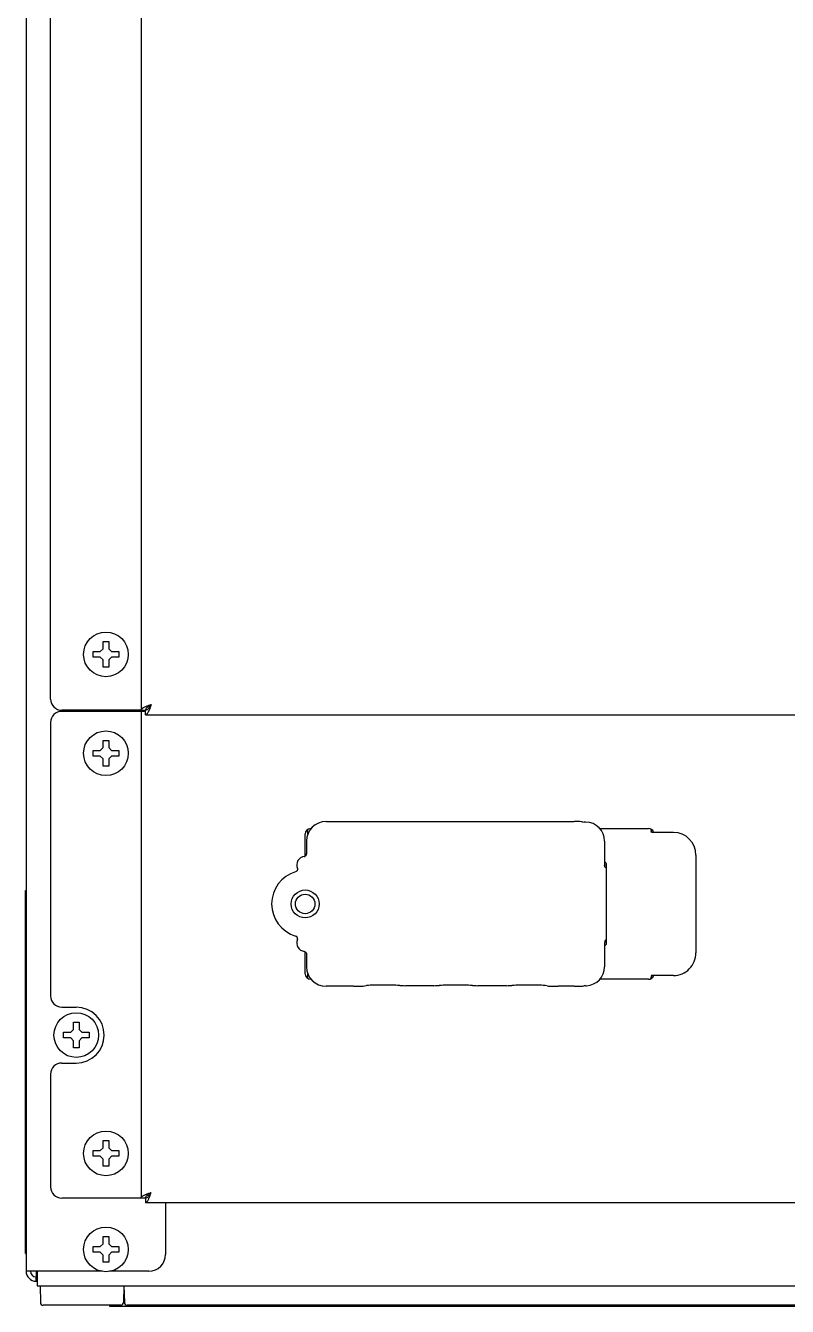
# Model space of a CAD drawing. Header units: millimetres. Extents: x -3169 to 1166, y -4146 to -91.
# Drawn here: x -3167.7 to -3031.2, y -2391.8 to -2162.3 of the extents above; entities that cross this region are included whole.
import ezdxf

# ---------------------------------------------------------------- set-up
doc = ezdxf.new("R2010")
doc.units = ezdxf.units.MM
doc.header["$LTSCALE"] = 23.1
doc.layers.get('0').update_dxf_attribs({"linetype": 'CONTINUOUS'})

msp = doc.modelspace()

# ---------------------------------------------------------------- linework, layer by layer
for p, q in [((-3167.62, -1479.56), (-3167.62, -2385.46)), ((-3147.02, -1491.96), (-3147.02, -2284.96)), ((-3163.22, -2282.96), (-3163.22, -2126.16)), ((-3153.82, -2272.66), (-3152.82, -2272.66)), ((-3153.82, -2273.96), (-3153.82, -2272.66)), ((-3152.82, -2272.66), (-3152.82, -2273.96)), ((-3155.62, -2274.46), (-3154.32, -2274.46)), ((-3155.62, -2275.46), (-3155.62, -2274.46)), ((-3154.32, -2275.46), (-3155.62, -2275.46)), ((-3154.32, -2274.46), (-3153.82, -2273.96)), ((-3153.82, -2275.96), (-3154.32, -2275.46)), ((-3153.82, -2277.26), (-3153.82, -2275.96)), ((-3152.82, -2273.96), (-3152.32, -2274.46)), ((-3152.32, -2275.46), (-3152.82, -2275.96)), ((-3152.82, -2275.96), (-3152.82, -2277.26)), ((-3152.32, -2274.46), (-3151.02, -2274.46)), ((-3151.02, -2275.46), (-3152.32, -2275.46)), ((-3151.02, -2274.46), (-3151.02, -2275.46)), ((-3152.82, -2277.26), (-3153.82, -2277.26)), ((-3147.02, -2284.96), (-3161.22, -2284.96)), ((-3146.22, -2285.16), (-3161.22, -2285.16)), ((-3147.02, -2284.96), (-3146.22, -2284.96)), ((-3147.02, -2285.16), (-3147.02, -2372.36)), ((-3146.22, -2285.76), (-3146.22, -2284.96)), ((-3163.22, -2287.16), (-3163.22, -2336.16)), ((-3146.22, -2285.76), (-3027.72, -2285.76)), ((-3155.62, -2292.16), (-3154.32, -2292.16)), ((-3155.62, -2293.16), (-3155.62, -2292.16)), ((-3154.32, -2292.16), (-3153.82, -2291.66)), ((-3153.82, -2290.36), (-3152.82, -2290.36)), ((-3153.82, -2291.66), (-3153.82, -2290.36)), ((-3152.82, -2290.36), (-3152.82, -2291.66)), ((-3152.82, -2291.66), (-3152.32, -2292.16)), ((-3152.32, -2292.16), (-3151.02, -2292.16)), ((-3151.02, -2292.16), (-3151.02, -2293.16)), ((-3154.32, -2293.16), (-3155.62, -2293.16)), ((-3153.82, -2293.66), (-3154.32, -2293.16)), ((-3153.82, -2294.96), (-3153.82, -2293.66)), ((-3152.32, -2293.16), (-3152.82, -2293.66)), ((-3152.82, -2293.66), (-3152.82, -2294.96)), ((-3151.02, -2293.16), (-3152.32, -2293.16)), ((-3152.82, -2294.96), (-3153.82, -2294.96)), ((-3113.87, -2304.91), (-3069.4, -2304.91)), ((-3067.93, -2304.95), (-3067.62, -2305.02)), ((-3067.37, -2305.02), (-3067.62, -2305.02)), ((-3117.62, -2311.11), (-3117.62, -2307.16)), ((-3117.12, -2307.14), (-3117.12, -2306.32)), ((-3116.62, -2306.16), (-3116.54, -2306.16)), ((-3064.83, -2306.16), (-3056.12, -2306.16)), ((-3055.62, -2306.45), (-3055.62, -2306.32)), ((-3055.58, -2306.84), (-3055.61, -2306.7)), ((-3051.62, -2306.84), (-3055.58, -2306.84)), ((-3117.37, -2308.38), (-3117.37, -2308.41)), ((-3117.37, -2308.41), (-3117.37, -2310.68)), ((-3063.97, -2308.41), (-3063.97, -2312.24)), ((-3063.88, -2313.11), (-3063.96, -2312.73)), ((-3063.62, -2326.66), (-3063.62, -2312.66)), ((-3047.62, -2310.9), (-3047.62, -2328.42)), ((-3167.7, -2317.26), (-3167.65, -2317.26)), ((-3167.7, -2382.26), (-3167.7, -2317.26)), ((-3167.65, -2317.26), (-3167.65, -2382.26)), ((-3167.65, -2319.76), (-3167.62, -2319.76)), ((-3063.88, -2326.22), (-3063.96, -2326.59)), ((-3117.62, -2332.16), (-3117.62, -2328.22)), ((-3117.37, -2328.65), (-3117.37, -2330.91)), ((-3063.97, -2327.08), (-3063.97, -2330.91)), ((-3117.37, -2330.94), (-3117.37, -2330.91)), ((-3117.12, -2333.01), (-3117.12, -2332.19)), ((-3116.54, -2333.16), (-3116.62, -2333.16)), ((-3056.12, -2333.16), (-3064.83, -2333.16)), ((-3055.62, -2333.01), (-3055.62, -2332.87)), ((-3055.58, -2332.49), (-3055.61, -2332.63)), ((-3051.62, -2332.49), (-3055.58, -2332.49)), ((-3108.94, -2334.41), (-3113.87, -2334.41)), ((-3106.97, -2334.35), (-3106.64, -2334.29)), ((-3094.57, -2334.31), (-3099.67, -2334.31)), ((-3081.57, -2334.31), (-3086.67, -2334.31)), ((-3074.26, -2334.35), (-3074.59, -2334.29)), ((-3069.4, -2334.41), (-3072.29, -2334.41)), ((-3067.93, -2334.37), (-3067.69, -2334.32)), ((-3161.22, -2338.16), (-3158.62, -2338.16)), ((-3160.92, -2342.66), (-3159.62, -2342.66)), ((-3160.92, -2343.66), (-3160.92, -2342.66)), ((-3159.62, -2342.66), (-3159.12, -2342.16)), ((-3159.12, -2340.86), (-3158.12, -2340.86)), ((-3159.12, -2342.16), (-3159.12, -2340.86)), ((-3158.12, -2340.86), (-3158.12, -2342.16)), ((-3158.12, -2342.16), (-3157.62, -2342.66)), ((-3157.62, -2342.66), (-3156.32, -2342.66)), ((-3156.32, -2342.66), (-3156.32, -2343.66)), ((-3159.62, -2343.66), (-3160.92, -2343.66)), ((-3159.12, -2344.16), (-3159.62, -2343.66)), ((-3159.12, -2345.46), (-3159.12, -2344.16)), ((-3157.62, -2343.66), (-3158.12, -2344.16)), ((-3158.12, -2344.16), (-3158.12, -2345.46)), ((-3156.32, -2343.66), (-3157.62, -2343.66)), ((-3158.12, -2345.46), (-3159.12, -2345.46)), ((-3161.22, -2348.16), (-3158.62, -2348.16)), ((-3163.22, -2350.16), (-3163.22, -2370.36)), ((-3154.32, -2363.86), (-3153.82, -2363.36)), ((-3153.82, -2362.06), (-3152.82, -2362.06)), ((-3153.82, -2363.36), (-3153.82, -2362.06)), ((-3152.82, -2362.06), (-3152.82, -2363.36)), ((-3152.82, -2363.36), (-3152.32, -2363.86)), ((-3155.62, -2363.86), (-3154.32, -2363.86)), ((-3155.62, -2364.86), (-3155.62, -2363.86)), ((-3154.32, -2364.86), (-3155.62, -2364.86)), ((-3153.82, -2365.36), (-3154.32, -2364.86)), ((-3153.82, -2366.66), (-3153.82, -2365.36)), ((-3152.32, -2364.86), (-3152.82, -2365.36)), ((-3152.82, -2365.36), (-3152.82, -2366.66)), ((-3152.32, -2363.86), (-3151.02, -2363.86)), ((-3151.02, -2364.86), (-3152.32, -2364.86)), ((-3151.02, -2363.86), (-3151.02, -2364.86)), ((-3152.82, -2366.66), (-3153.82, -2366.66)), ((-3147.02, -2372.36), (-3161.22, -2372.36)), ((-3146.22, -2372.36), (-3147.02, -2372.36)), ((-3146.22, -2372.36), (-3146.22, -2373.16)), ((-3146.22, -2373.16), (-2824.49, -2373.16)), ((-3142.62, -2373.16), (-3142.62, -2382.46)), ((-3153.82, -2379.26), (-3152.82, -2379.26)), ((-3153.82, -2380.56), (-3153.82, -2379.26)), ((-3152.82, -2379.26), (-3152.82, -2380.56)), ((-3167.65, -2379.76), (-3167.62, -2379.76)), ((-3155.62, -2381.06), (-3154.32, -2381.06)), ((-3155.62, -2382.06), (-3155.62, -2381.06)), ((-3154.32, -2381.06), (-3153.82, -2380.56)), ((-3152.82, -2380.56), (-3152.32, -2381.06)), ((-3152.32, -2381.06), (-3151.02, -2381.06)), ((-3151.02, -2381.06), (-3151.02, -2382.06)), ((-3167.7, -2382.26), (-3167.65, -2382.26)), ((-3154.32, -2382.06), (-3155.62, -2382.06)), ((-3153.82, -2382.56), (-3154.32, -2382.06)), ((-3153.82, -2383.86), (-3153.82, -2382.56)), ((-3152.82, -2383.86), (-3153.82, -2383.86)), ((-3152.32, -2382.06), (-3152.82, -2382.56)), ((-3152.82, -2382.56), (-3152.82, -2383.86)), ((-3151.02, -2382.06), (-3152.32, -2382.06)), ((-3153.95, -2385.46), (-3167.62, -2385.46)), ((-3165.82, -2385.46), (-3165.82, -2386.46)), ((-3165.62, -2385.46), (-3165.62, -2388.06)), ((-3145.62, -2385.46), (-3152.68, -2385.46)), ((-3165.82, -2386.46), (-3165.62, -2386.46)), ((-3165.82, -2387.26), (-3165.82, -2386.46)), ((-3165.82, -2387.26), (-3165.62, -2387.26)), ((-3165.62, -2388.06), (-2634.62, -2388.06)), ((-3165.12, -2388.06), (-3165.06, -2391.07)), ((-3150.12, -2388.06), (-3150.17, -2391.07)), ((-3150.12, -2388.06), (-3150.01, -2391.08)), ((-3150.67, -2391.56), (-3164.56, -2391.56)), ((-3152.62, -2391.76), (-3152.62, -2391.56)), ((-2647.62, -2391.76), (-3152.62, -2391.76)), ((-2650.72, -2391.56), (-3149.51, -2391.56))]:
    msp.add_line(p, q)
for centre, radius in [((-3153.32, -2274.96), 4), ((-3153.32, -2292.66), 4), ((-3117.62, -2319.66), 2.5), ((-3117.62, -2319.66), 1.75), ((-3158.62, -2343.16), 4), ((-3153.32, -2364.36), 4), ((-3153.32, -2381.56), 4)]:
    msp.add_circle(centre, radius)
for centre, radius, start, end in [((-3161.22, -2282.96), 2, 180, 270), ((-3161.22, -2287.16), 2, 90, 180), ((-3113.87, -2308.41), 3.5, 90, 179.5041), ((-3067.37, -2308.41), 3.4, 0, 90), ((-3116.62, -2307.16), 1, 90, 180), ((-3056.12, -2307.16), 1, 22.5, 90), ((-3117.62, -2312.66), 1.5, 95.1769, 204.5849), ((-3117.87, -2310.68), 0.497, 277.1996, 283.1339), ((-3064.12, -2312.66), 0.5, 0, 73.0624), ((-3117.62, -2319.66), 6, 106.5057, 253.4943), ((-3119.46, -2313.43), 0.498, 16.6017, 22.5593), ((-3117.62, -2326.66), 1.5, 155.4151, 264.8231), ((-3119.46, -2325.89), 0.498, 337.4407, 343.3983), ((-3117.87, -2328.64), 0.497, 76.8661, 82.8004), ((-3064.12, -2326.66), 0.5, 287.9548, 0), ((-3113.87, -2330.91), 3.5, 180.4959, 270), ((-3067.37, -2330.91), 3.4, 272.8624, 0), ((-3116.62, -2332.16), 1, 180, 270), ((-3056.12, -2332.16), 1, 270, 340.8832), ((-3067.42, -2329.75), 4.56, 270.7143, 272.8467), ((-3161.22, -2336.16), 2, 180, 270), ((-3158.62, -2343.16), 5, 270, 90), ((-3161.22, -2350.16), 2, 90, 180), ((-3161.22, -2370.36), 2, 180, 270), ((-3145.62, -2382.46), 3, 270, 0), ((-3165.82, -2385.46), 1.8, 180, 270), ((-3165.82, -2385.46), 1, 180, 270), ((-3164.56, -2391.06), 0.5, 181, 270), ((-3150.67, -2391.06), 0.5, 270, 359), ((-3149.51, -2391.06), 0.5, 182, 270)]:
    msp.add_arc(centre, radius, start, end)
for centre, major_axis, ratio, start_param, end_param in [((-3069.4, -2304.96), (1.5, 0), 0.034921, 0.174533, 1.570796), ((-3055.61, -2306.45), (0, 0.25), 0.034921, -4.712389, -3.316126), ((-3051.62, -2310.9), (0, 4.06), 0.984808, -1.570796, 0), ((-3063.95, -2312.24), (0, 0.5), 0.034921, -4.712389, -3.316126), ((-3063.38, -2313.1), (0.5, 0), 0.176327, -3.106686, -2.061278), ((-3063.95, -2327.08), (0, 0.5), 0.034921, 0.174533, 1.570796), ((-3063.38, -2326.22), (0.5, 0), 0.176327, 2.061278, 3.106686), ((-3051.62, -2328.42), (0, 4.06), 0.984808, -3.141593, -1.570796), ((-3055.61, -2332.87), (0, 0.25), 0.034921, 0.174533, 1.570796), ((-3108.94, -2334.34), (2, 0), 0.034921, -1.570796, -0.174533), ((-3103.62, -2334.31), (3.07, 0), 0.034921, 6.531187, 9.250245), ((-3099.67, -2334.27), (1, 0), 0.034921, -2.893591, -1.570796), ((-3094.57, -2334.27), (1, 0), 0.034921, -1.570796, -0.248002), ((-3090.62, -2334.31), (3.07, 0), 0.034921, 6.531187, 9.176776), ((-3086.67, -2334.27), (1, 0), 0.034921, -2.893591, -1.570796), ((-3081.57, -2334.27), (1, 0), 0.034921, -1.570796, -0.248002), ((-3077.62, -2334.31), (3.07, 0), 0.034921, 6.457718, 9.176776), ((-3072.29, -2334.34), (2, 0), 0.034921, -2.96706, -1.570796), ((-3069.4, -2334.36), (1.5, 0), 0.034921, -1.570796, -0.174533), ((-3067.2, -2334.32), (0.5, 0), 0.034921, 1.916756, 2.96706)]:
    msp.add_ellipse(centre, major_axis=major_axis, ratio=ratio, start_param=start_param, end_param=end_param)
for points, knots in [([(-3146.22, -2284.34), (-3146.33, -2284.38), (-3146.49, -2284.46), (-3146.68, -2284.57), (-3146.8, -2284.64), (-3146.89, -2284.72), (-3146.96, -2284.8), (-3147.01, -2284.88), (-3147.02, -2284.94), (-3147.02, -2284.96)], [0, 0, 0, 0, 0.34806, 0.498095, 0.630357, 0.744498, 0.841662, 0.924914, 1, 1, 1, 1]), ([(-3145.62, -2284.1), (-3145.67, -2284.12), (-3145.87, -2284.2), (-3146.07, -2284.27), (-3146.22, -2284.34)], [0, 0, 0, 0, 0.262152, 1, 1, 1, 1]), ([(-3145.76, -2284.32), (-3145.82, -2284.37), (-3145.94, -2284.47), (-3146.09, -2284.63), (-3146.19, -2284.79), (-3146.22, -2284.91), (-3146.22, -2284.96)], [0, 0, 0, 0, 0.306713, 0.573325, 0.799785, 1, 1, 1, 1]), ([(-3145.67, -2284.62), (-3145.71, -2284.67), (-3145.8, -2284.76), (-3145.93, -2284.87), (-3146.07, -2284.94), (-3146.17, -2284.96), (-3146.22, -2284.96)], [0, 0, 0, 0, 0.300126, 0.56302, 0.791902, 1, 1, 1, 1]), ([(-3145.59, -2284.96), (-3145.64, -2285.08), (-3145.71, -2285.24), (-3145.82, -2285.43), (-3145.9, -2285.55), (-3145.98, -2285.64), (-3146.05, -2285.71), (-3146.13, -2285.75), (-3146.19, -2285.76), (-3146.22, -2285.76)], [0, 0, 0, 0, 0.34806, 0.498095, 0.630357, 0.744498, 0.841662, 0.924914, 1, 1, 1, 1]), ([(-3145.22, -2283.96), (-3145.31, -2284.02), (-3145.49, -2284.14), (-3145.67, -2284.26), (-3145.76, -2284.32)], [0, 0, 0, 0, 0.514552, 1, 1, 1, 1]), ([(-3145.22, -2283.96), (-3145.29, -2284.08), (-3145.43, -2284.3), (-3145.59, -2284.52), (-3145.67, -2284.62)], [0, 0, 0, 0, 0.523012, 1, 1, 1, 1]), ([(-3145.22, -2283.96), (-3145.25, -2283.97), (-3145.38, -2284.02), (-3145.52, -2284.07), (-3145.62, -2284.1)], [0, 0, 0, 0, 0.251697, 1, 1, 1, 1]), ([(-3145.43, -2284.56), (-3145.44, -2284.59), (-3145.5, -2284.73), (-3145.55, -2284.86), (-3145.59, -2284.96)], [0, 0, 0, 0, 0.260362, 1, 1, 1, 1]), ([(-3145.22, -2283.96), (-3145.23, -2284.01), (-3145.3, -2284.21), (-3145.38, -2284.41), (-3145.43, -2284.56)], [0, 0, 0, 0, 0.253867, 1, 1, 1, 1]), ([(-3117.75, -2311.16), (-3117.7, -2311.15), (-3117.59, -2311.11), (-3117.47, -2310.99), (-3117.39, -2310.85), (-3117.37, -2310.73), (-3117.37, -2310.68)], [0, 0, 0, 0, 0.250215, 0.500084, 0.75008, 1, 1, 1, 1]), ([(-3118.98, -2313.29), (-3118.97, -2313.35), (-3118.95, -2313.48), (-3119.01, -2313.67), (-3119.14, -2313.83), (-3119.26, -2313.89), (-3119.32, -2313.91)], [0, 0, 0, 0, 0.25015, 0.500076, 0.750004, 1, 1, 1, 1]), ([(-3118.98, -2326.04), (-3118.97, -2325.97), (-3118.95, -2325.84), (-3119.01, -2325.65), (-3119.14, -2325.5), (-3119.26, -2325.43), (-3119.32, -2325.41)], [0, 0, 0, 0, 0.25015, 0.500076, 0.750004, 1, 1, 1, 1]), ([(-3117.75, -2328.16), (-3117.7, -2328.17), (-3117.59, -2328.22), (-3117.47, -2328.33), (-3117.39, -2328.48), (-3117.37, -2328.59), (-3117.37, -2328.65)], [0, 0, 0, 0, 0.250215, 0.500084, 0.75008, 1, 1, 1, 1]), ([(-3147.02, -2372.36), (-3147.02, -2372.26), (-3146.89, -2372.1), (-3146.68, -2371.96), (-3146.53, -2371.88), (-3146.45, -2371.84)], [0, 0, 0, 0, 0.376671, 0.655834, 1, 1, 1, 1]), ([(-3146.24, -2371.74), (-3146.21, -2371.73), (-3146.1, -2371.69), (-3145.99, -2371.64), (-3145.91, -2371.61)], [0, 0, 0, 0, 0.240441, 1, 1, 1, 1]), ([(-3146.22, -2372.36), (-3146.22, -2372.17), (-3145.97, -2371.88), (-3145.59, -2371.6), (-3145.34, -2371.44), (-3145.22, -2371.36)], [0, 0, 0, 0, 0.400766, 0.683902, 1, 1, 1, 1]), ([(-3146.22, -2372.36), (-3146.02, -2372.36), (-3145.73, -2372.12), (-3145.46, -2371.74), (-3145.3, -2371.49), (-3145.22, -2371.36)], [0, 0, 0, 0, 0.400766, 0.683902, 1, 1, 1, 1]), ([(-3145.91, -2371.61), (-3145.85, -2371.59), (-3145.62, -2371.5), (-3145.39, -2371.42), (-3145.22, -2371.36)], [0, 0, 0, 0, 0.242927, 1, 1, 1, 1]), ([(-3145.6, -2372.38), (-3145.59, -2372.35), (-3145.54, -2372.25), (-3145.5, -2372.14), (-3145.47, -2372.05)], [0, 0, 0, 0, 0.240441, 1, 1, 1, 1]), ([(-3145.47, -2372.05), (-3145.45, -2372), (-3145.36, -2371.77), (-3145.28, -2371.54), (-3145.22, -2371.36)], [0, 0, 0, 0, 0.242927, 1, 1, 1, 1]), ([(-3146.22, -2373.16), (-3146.12, -2373.16), (-3145.96, -2373.04), (-3145.81, -2372.82), (-3145.74, -2372.67), (-3145.7, -2372.59)], [0, 0, 0, 0, 0.376671, 0.655834, 1, 1, 1, 1])]:
    msp.add_open_spline(points, degree=3, knots=knots)
for points in [[(-3146.45, -2371.84), (-3146.38, -2371.81), (-3146.31, -2371.78), (-3146.24, -2371.74)], [(-3145.7, -2372.59), (-3145.66, -2372.52), (-3145.63, -2372.45), (-3145.6, -2372.38)]]:
    msp.add_open_spline(points, degree=3)

doc.saveas('drawing.dxf')
